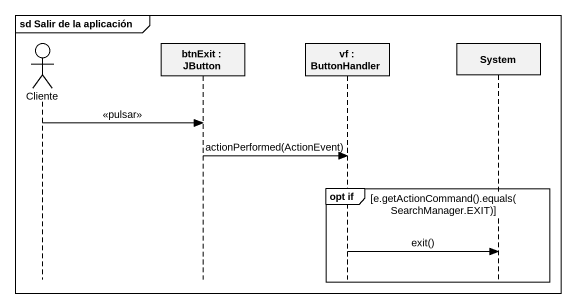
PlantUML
@startuml
mainframe sd Salir de la aplicación
hide footbox
actor Cliente
participant "btnExit : JButton" as btnExit
participant "vf : ButtonHandler" as vf
participant System

Cliente -> btnExit : <<pulsar>>
btnExit -> vf : actionPerformed(ActionEvent)
group opt if [e.getActionCommand().equals(SearchManager.EXIT)]
  vf -> System : exit()
end
@enduml
